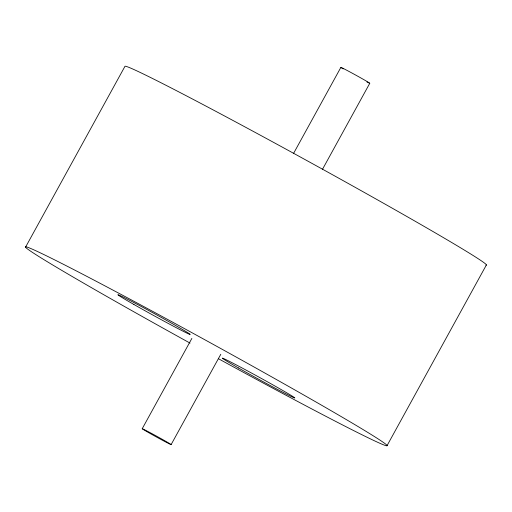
<?xml version="1.0" encoding="UTF-8"?>
<svg xmlns="http://www.w3.org/2000/svg" width="512" height="512" viewBox="0 0 512 512"><rect width="100%" height="100%" fill="white"/><g stroke="black" fill="none" stroke-linecap="round" stroke-linejoin="round"><path stroke-width="0.77" d="M25.6 247.072L124.922 66.4A206.234 5.037 28.8 0 1 311.501 163.13A206.234 5.037 28.8 0 1 485.984 265.114M142.214 428.73L191.878 338.394M293.51 153.523L340.864 67.392M171.104 444.627A16.499 0.403 28.8 0 0 150.317 432.762A16.499 0.403 28.8 0 0 148.614 432.621A16.499 0.403 28.8 0 0 171.104 444.627L220.8 354.278M322.432 169.408L369.786 83.27M387.078 445.6L486.4 264.928M189.997 343.085A206.234 5.037 28.8 0 1 53.357 259.232A206.234 5.037 28.8 0 1 361.523 428.634A206.234 5.037 28.8 0 1 218.49 358.746M341.466 67.846A16.499 0.403 28.8 0 1 355.789 75.13A16.499 0.403 28.8 0 1 368.89 82.944M368.499 82.758A16.499 0.403 28.8 0 1 368.038 82.534M367.514 82.272A16.499 0.403 28.8 0 1 366.931 81.978M343.187 68.915A16.499 0.403 28.8 0 1 342.656 68.595M342.189 68.307A16.499 0.403 28.8 0 1 341.792 68.058M238.47 367.962A41.248 1.005 28.8 0 0 294.694 397.971A41.248 1.005 28.8 0 0 242.726 368.314A41.248 1.005 28.8 0 0 238.47 367.962M133.888 304.467A41.248 1.005 28.8 0 0 190.112 334.477A41.248 1.005 28.8 0 0 138.138 304.819A41.248 1.005 28.8 0 0 133.888 304.467"/></g></svg>
